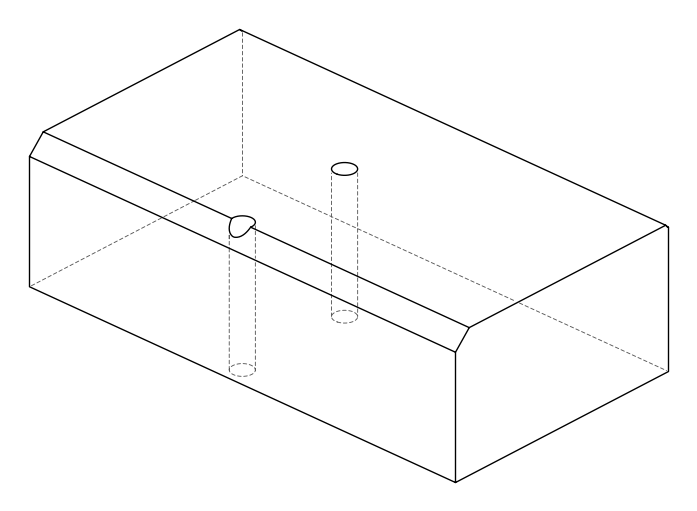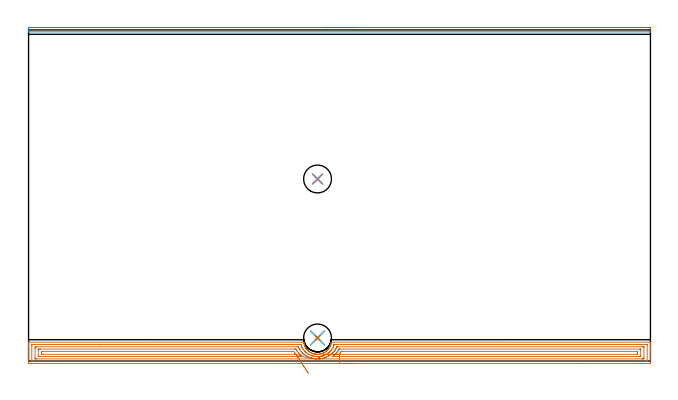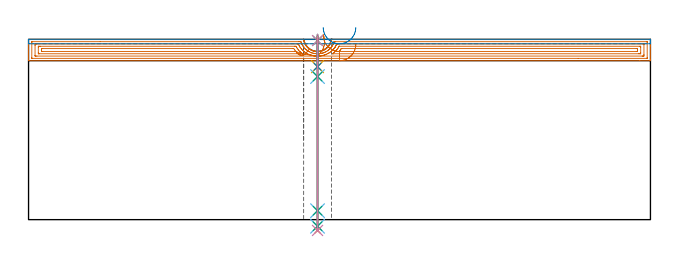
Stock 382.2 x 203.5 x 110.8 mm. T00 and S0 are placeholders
(PLAN: 10 operations, 7 tool changes, 21 min)
(1 AREA_MILL | FG_CHAMFER_SURFACE | UGT0205_001 | 15.54 min | 32798 mm3)
(2 AREA_MILL_1 | FG_CHAMFER_SURFACE_1 | UGT0205_001 | 3.21 min | 1380 mm3)
(3 SPOT_DRILL | STEP1HOLE | NXT0321_9005460120000 | 0.03 min | 13 mm3)
(4 SPOT_DRILL_1 | STEP1HOLE_1 | NXT0321_9005460120000 | 0.03 min | 7 mm3)
(5 DRILL_BLIND_HOLE_INTO_CENTER | STEP1HOLE | NXT0301_083 | 0.08 min | 1440 mm3)
(6 GUN_DRILL_THROUGH_HOLE | STEP1HOLE | UGT0307_008 | 0.56 min | 9024 mm3)
(7 DRILL_TO_ENLARGE_THROUGH_HOLE | STEP1HOLE | UGT0301_242 | 0.48 min | 14636 mm3)
(8 DRILL_BLIND_HOLE_INTO_CENTER_1 | STEP1HOLE_1 | NXT0301_083 | 0.08 min | 1510 mm3)
(9 GUN_DRILL_THROUGH_HOLE_1 | STEP1HOLE_1 | UGT0307_008 | 0.56 min | 9028 mm3)
(10 DRILL_TO_ENLARGE_THROUGH_HOLE_1 | STEP1HOLE_1 | UGT0301_242 | 0.48 min | 14861 mm3)
(TOOL UGT0205_001 | Chamfer Mill 20 x 3 x 45 deg. | D20 FL50 Z2)
(TOOL NXT0321_9005460120000 | NC Spot Drill, 142deg, 12mm, Carbide, Uncoated | D12 PA142 FL30 Z2)
(TOOL NXT0301_083 | Carbide Drill 11.2mm [860.1-1120-056A1-MM 2214] | D11.2 PA140 FL72 Z2)
(TOOL UGT0307_008 | Gun Drill 11 mm | D11 PA130 FL24 Z1)
(TOOL UGT0301_242 | Twist Drill 17.1 mm | D17.1 PA118 FL130 Z2)
(OP 1 AREA_MILL)
G17 G21 G94 G90
T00 M6
G54
G17 G0 G90 X201.1 Y-1.5 S1061 M3
G43 Z120.8 H0
Z107.7
G94 G1 X201.062 Z106.828 F250.
X200.948 Z105.963
X200.759 Z105.112
X200.497 Z104.28
X200.163 Z103.474
X199.76 Z102.7
X199.292 Z101.964
X198.76 Z101.272
X198.171 Z100.629
X197.528 Z100.04
X196.836 Z99.508
X196.1 Z99.04
X195.326 Z98.637
X194.52 Z98.303
X193.688 Z98.041
X192.836 Z97.852
X191.972 Z97.738
X191.1 Z97.7
X0.63
X0.142 Y-1.495 Z97.703
X0.01 Y-1.492 Z97.706
X0. Y-1.356 Z97.842
Y8.562 Z107.757
Y9.959 Z109.155
Y10.318 Z109.513
Y11.038 Z110.237
Y11.269 Z110.469
X0.002 Y11.437 Z110.63
X0.01 Y11.598 Z110.789
X0.183 Y11.6 Z110.8
X168.744
X169.109 Y11.594 Z110.792
X169.156 Y11.372 Z110.571
X169.191 Y11.197 Z110.397
X169.246 Y10.916 Z110.116
X169.352 Y10.478 Z109.678
X169.399 Y10.318 Z109.518
X169.479 Y10.044 Z109.242
X169.534 Y9.879 Z109.076
X169.56 Y9.802 Z109.
X169.639 Y9.59 Z108.789
X169.649 Y9.562 Z108.76
X169.703 Y9.44 Z108.636
X169.733 Y9.371 Z108.569
X169.82 Y9.17 Z108.369
X170.036 Y8.729 Z107.929
X170.276 Y8.298 Z107.495
X170.384 Y8.123 Z107.318
X170.406 Y8.088 Z107.284
X170.523 Y7.908 Z107.108
X170.543 Y7.879 Z107.078
X170.689 Y7.684 Z106.88
X170.831 Y7.492 Z106.691
X170.882 Y7.423 Z106.623
X171.152 Y7.097 Z106.294
X171.412 Y6.806 Z106.006
X171.437 Y6.778 Z105.978
X171.667 Y6.55 Z105.75
X171.933 Y6.309 Z105.509
X171.993 Y6.255 Z105.455
X172.331 Y5.974 Z105.172
X172.393 Y5.928 Z105.124
X172.526 Y5.828 Z105.027
X172.619 Y5.758 Z104.958
X172.729 Y5.678 Z104.876
X172.973 Y5.516 Z104.713
X173.224 Y5.361 Z104.559
X173.321 Y5.308 Z104.506
X173.668 Y5.12 Z104.316
X174.118 Y4.896 Z104.096
X174.329 Y4.804 Z104.003
X174.669 Y4.675 Z103.873
X174.697 Y4.666 Z103.863
X175.012 Y4.559 Z103.755
X175.245 Y4.492 Z103.689
X175.451 Y4.436 Z103.629
X175.457 Y4.434 Z103.628
X175.631 Y4.391 Z103.59
X175.713 Y4.373 Z103.571
X175.898 Y4.333 Z103.525
X175.906 Y4.331 Z103.523
X176.352 Y4.252 Z103.447
X176.575 Y4.225 Z103.421
X176.792 Y4.201 Z103.393
X176.799 Y4.2 Z103.392
X177.17 Y4.172 Z103.368
X177.413 Y4.155 Z103.35
X177.524 Y4.157 Z103.347
X177.631 Y4.159 Z103.346
X177.805 Y4.157 Z103.35
X178.141 Y4.172 Z103.371
X178.587 Y4.217 Z103.41
X178.988 Y4.272 Z103.47
X179.035 Y4.279 Z103.477
X179.481 Y4.367 Z103.564
X179.929 Y4.482 Z103.68
X180.375 Y4.622 Z103.82
X180.868 Y4.805 Z104.002
X180.932 Y4.833 Z104.031
X181.268 Y4.986 Z104.182
X181.719 Y5.218 Z104.416
X181.923 Y5.335 Z104.535
X182.162 Y5.474 Z104.674
X182.472 Y5.677 Z104.876
X182.698 Y5.842 Z105.042
X182.768 Y5.894 Z105.094
X183.056 Y6.124 Z105.321
X183.527 Y6.55 Z105.749
X183.776 Y6.806 Z106.003
X183.95 Y6.981 Z106.181
X184.17 Y7.245 Z106.445
X184.318 Y7.424 Z106.622
X184.589 Y7.789 Z106.988
X184.844 Y8.163 Z107.362
X184.925 Y8.297 Z107.496
X185.164 Y8.729 Z107.929
X185.288 Y8.982 Z108.182
X185.379 Y9.17 Z108.369
X185.492 Y9.44 Z108.639
X185.561 Y9.604 Z108.803
X185.724 Y10.044 Z109.243
X185.737 Y10.084 Z109.283
X185.803 Y10.318 Z109.517
X185.854 Y10.499 Z109.698
X185.952 Y10.917 Z110.116
X185.995 Y11.148 Z110.347
X186.028 Y11.323 Z110.522
X186.089 Y11.594 Z110.792
X186.182 Y11.6 Z110.8
X382.017
X382.19 Y11.598 Z110.789
X382.198 Y11.437 Z110.63
X382.2 Y11.269 Z110.469
Y11.038 Z110.237
Y10.318 Z109.513
Y9.081 Z108.277
Y7.684 Z106.88
Y-1.096 Z98.101
X382.197 Y-1.358 Z97.839
X382.19 Y-1.492 Z97.706
X382.054 Y-1.499 Z97.699
X381.57 Y-1.5 Z97.7
X375.618
X191.1
Y-0.086 Z99.114
X2.419 Y-0.085 Z99.115
X2.282 Y-0.084 Z99.116
X2.056 Y-0.079 Z99.121
X2.009 Y-0.077 Z99.123
X2.005 Y-0.044 Z99.156
X2.003 Y-0.009 Z99.191
X2. Y0.192 Z99.392
Y9.851 Z109.051
X2.002 Y9.988 Z109.188
X2.006 Y10.098 Z109.298
X2.01 Y10.169 Z109.369
X2.021 Y10.179 Z109.379
X2.04 Y10.18 Z109.38
X2.419 Y10.185 Z109.385
X44.034 Y10.186 Z109.386
X166.197
X166.956 Y10.185 Z109.385
X167.093 Y10.184 Z109.384
X167.358 Y10.179 Z109.379
X167.423 Y10.055 Z109.255
X167.52 Y9.765 Z108.965
X167.637 Y9.44 Z108.64
X167.85 Y8.895 Z108.095
X168.007 Y8.562 Z107.762
X168.148 Y8.27 Z107.47
X168.483 Y7.684 Z106.884
X168.744 Y7.275 Z106.475
X169.092 Y6.806 Z106.006
X169.639 Y6.155 Z105.355
X169.849 Y5.928 Z105.128
X170.197 Y5.595 Z104.795
X170.533 Y5.297 Z104.497
X170.828 Y5.05 Z104.25
X171.427 Y4.611 Z103.811
X171.696 Y4.435 Z103.635
X172.138 Y4.172 Z103.372
X172.321 Y4.07 Z103.27
X172.549 Y3.948 Z103.148
X173.216 Y3.636 Z102.836
X173.568 Y3.495 Z102.695
X174.109 Y3.295 Z102.495
X174.111 Y3.294 Z102.494
X174.805 Y3.101 Z102.301
X175.004 Y3.054 Z102.254
X175.322 Y2.981 Z102.181
X175.898 Y2.879 Z102.079
X176.382 Y2.819 Z102.019
X176.792 Y2.783 Z101.983
X177.351 Y2.746 Z101.946
X177.687
X178.225 Y2.765 Z101.965
X178.581 Y2.794 Z101.994
X179.041 Y2.843 Z102.043
X179.475 Y2.905 Z102.105
X179.806 Y2.969 Z102.169
X180.369 Y3.097 Z102.297
X180.528 Y3.138 Z102.338
X181.072 Y3.294 Z102.494
X181.237 Y3.346 Z102.546
X181.264 Y3.356 Z102.556
X181.862 Y3.584 Z102.784
X182.158 Y3.716 Z102.916
X182.472 Y3.863 Z103.063
X183.07 Y4.172 Z103.372
X183.609 Y4.503 Z103.703
X183.946 Y4.73 Z103.93
X184.133 Y4.867 Z104.067
X184.372 Y5.05 Z104.25
X184.627 Y5.259 Z104.459
X184.84 Y5.446 Z104.646
X185.092 Y5.681 Z104.881
X185.342 Y5.928 Z105.128
X185.533 Y6.126 Z105.326
X185.735 Y6.345 Z105.545
X185.945 Y6.6 Z105.8
X186.107 Y6.806 Z106.006
X186.327 Y7.102 Z106.302
X186.629 Y7.528 Z106.728
X186.69 Y7.624 Z106.824
X186.725 Y7.684 Z106.884
X187.004 Y8.194 Z107.394
X187.188 Y8.562 Z107.762
X187.294 Y8.787 Z107.987
X187.523 Y9.321 Z108.521
X187.555 Y9.408 Z108.608
X187.566 Y9.44 Z108.64
X187.685 Y9.796 Z108.996
X187.774 Y10.072 Z109.272
X187.798 Y10.14 Z109.34
X187.812 Y10.175 Z109.375
X187.849 Y10.179 Z109.379
X188.038 Y10.182 Z109.382
X188.417 Y10.185 Z109.385
X188.552 Y10.186 Z109.386
X379.781 Y10.185 Z109.385
X379.918 Y10.184 Z109.384
X380.144 Y10.179 Z109.379
X380.191 Y10.176 Z109.376
X380.195 Y10.144 Z109.344
X380.197 Y10.109 Z109.309
X380.2 Y9.908 Z109.108
Y0.249 Z99.449
X380.198 Y0.112 Z99.312
X380.194 Y0.002 Z99.202
X380.19 Y-0.069 Z99.131
X380.179 Y-0.079 Z99.121
X380.16 Y-0.08 Z99.12
X379.781 Y-0.085 Z99.115
X337.809 Y-0.086 Z99.114
X191.1
Y1.328 Z100.528
X177.9 Y1.329 Z100.529
X177.903
X178.581 Y1.369 Z100.569
X178.742 Y1.38 Z100.58
X178.922 Y1.397 Z100.597
X179.475 Y1.458 Z100.658
X179.547 Y1.467 Z100.667
X180.017 Y1.538 Z100.738
X180.311 Y1.595 Z100.795
X180.369 Y1.607 Z100.807
X181.034 Y1.763 Z100.963
X181.264 Y1.823 Z101.023
X181.727 Y1.961 Z101.161
X182.158 Y2.097 Z101.297
X182.394 Y2.184 Z101.384
X183.008 Y2.416 Z101.616
X183.039 Y2.429 Z101.629
X183.052 Y2.435 Z101.635
X183.641 Y2.716 Z101.916
X183.946 Y2.874 Z102.074
X184.222 Y3.023 Z102.223
X184.697 Y3.294 Z102.494
X184.786 Y3.347 Z102.547
X184.84 Y3.382 Z102.582
X185.319 Y3.702 Z102.902
X185.735 Y4.004 Z103.204
X185.83 Y4.078 Z103.278
X185.946 Y4.172 Z103.372
X186.31 Y4.485 Z103.685
X186.629 Y4.769 Z103.969
X186.774 Y4.908 Z104.108
X186.916 Y5.05 Z104.25
X187.211 Y5.357 Z104.557
X187.523 Y5.702 Z104.902
X187.627 Y5.826 Z105.026
X187.707 Y5.928 Z105.128
X188.011 Y6.327 Z105.527
X188.357 Y6.806 Z106.006
X188.382 Y6.841 Z106.041
X188.417 Y6.894 Z106.094
X188.709 Y7.397 Z106.597
X188.87 Y7.684 Z106.884
X189.015 Y7.975 Z107.175
X189.294 Y8.562 Z107.762
X189.299 Y8.574 Z107.774
X189.385 Y8.757 Z107.957
X189.4 Y8.765 Z107.965
X189.482 Y8.767 Z107.967
X189.652 Y8.77 Z107.97
X189.993 Y8.771 Z107.971
X190.206
X377.099
X377.783 Y8.769 Z107.969
X377.993 Y8.765 Z107.965
X378.19 Y8.759 Z107.959
X378.195 Y8.562 Z107.762
X378.199 Y8.36 Z107.56
X378.2 Y2.213 Z101.413
X378.195 Y1.538 Z100.738
X378.193 Y1.341 Z100.541
X377.993 Y1.335 Z100.535
X377.311 Y1.33 Z100.53
X377.099 Y1.329 Z100.529
X191.1 Y1.328 Z100.528
Y2.743 Z101.943
X187.523
X187.19
X187.011 Y2.745 Z101.945
X186.9 Y2.747 Z101.947
X186.835 Y2.749 Z101.949
X186.865 Y2.779 Z101.979
X186.931 Y2.834 Z102.034
X187.023 Y2.907 Z102.107
X187.523 Y3.294 Z102.494
X187.992 Y3.711 Z102.911
X188.417 Y4.097 Z103.297
X188.455 Y4.134 Z103.334
X188.492 Y4.172 Z103.372
X188.889 Y4.587 Z103.787
X189.304 Y5.05 Z104.25
X189.312 Y5.058 Z104.258
X189.692 Y5.554 Z104.754
X189.97 Y5.928 Z105.128
X190.067 Y6.064 Z105.264
X190.206 Y6.265 Z105.465
X190.412 Y6.603 Z105.803
X190.531 Y6.806 Z106.006
X190.736 Y7.164 Z106.364
X190.835 Y7.336 Z106.536
X190.845 Y7.349 Z106.549
X190.856 Y7.352 Z106.552
X190.89 Y7.355 Z106.555
X190.96 Y7.357 Z106.557
X191.1
X375.644
X376.05 Y7.353 Z106.553
X376.124 Y7.35 Z106.55
X376.19 Y7.344 Z106.544
X376.193 Y7.242 Z106.442
X376.2 Y6.81 Z106.01
Y3.298 Z102.498
X376.193 Y2.857 Z102.057
X376.19 Y2.755 Z101.955
X376.058 Y2.75 Z101.95
X375.869 Y2.746 Z101.946
X375.31 Y2.743 Z101.943
X374.977
X191.1
X191.115 Y4.158 Z103.358
X191.1
X190.9 Y4.172 Z103.372
X190.987 Y4.282 Z103.482
X191.1 Y4.424 Z103.624
X191.375 Y4.78 Z103.98
X191.579 Y5.05 Z104.25
X191.752 Y5.288 Z104.488
X191.994 Y5.63 Z104.83
X192.114 Y5.81 Z105.01
X192.194 Y5.928 Z105.128
X192.873 Y5.943 Z105.143
X192.888
X373.522
X374.19 Y5.928 Z105.128
X374.199 Y5.263 Z104.463
Y5.05 Z104.25
X374.196 Y4.388 Z103.588
X374.19 Y4.172 Z103.372
X373.537 Y4.157 Z103.357
X373.522
X191.115 Y4.158 Z103.358
X190.243 Z103.396
X189.378 Y4.159 Z103.511
X188.527 Y4.16 Z103.7
X187.695 Z103.963
X186.889 Y4.161 Z104.298
X186.116 Y4.162 Z104.701
X185.38 Z105.171
X184.689 Y4.163 Z105.702
X184.046 Z106.292
X183.457 Y4.164 Z106.936
X182.927 Z107.628
X182.458 Y4.165 Z108.365
X182.056 Z109.139
X181.723 Z109.945
X181.461 Z110.777
X181.273 Y4.166 Z111.629
X181.16 Z112.494
X181.123 Z113.366
G0 X181.02 Y3.578 Z113.913
G1 X181.325 Y3.749 Z113.113
X181.567 Y3.886 Z112.287
X181.746 Y3.986 Z111.439
X181.86 Y4.05 Z110.576
X181.907 Y4.076 Z109.705
X181.889 Y4.066 Z108.833
X181.804 Y4.018 Z107.966
X181.653 Y3.934 Z107.111
X181.438 Y3.813 Z106.274
X181.161 Y3.657 Z105.462
X180.822 Y3.467 Z104.681
X180.426 Y3.244 Z103.936
X179.974 Y2.991 Z103.234
X179.471 Y2.708 Z102.58
X178.92 Y2.399 Z101.978
X178.326 Y2.065 Z101.434
X177.692 Y1.709 Z100.952
X177.024 Y1.334 Z100.534
X177.018 Y1.331 Z100.531
X177.005 Y1.329 Z100.529
X5.101
X4.417 Y1.331 Z100.531
X4.207 Y1.335 Z100.535
X4.01 Y1.341 Z100.541
X4.005 Y1.538 Z100.738
X4.001 Y1.74 Z100.94
X4. Y7.887 Z107.087
X4.005 Y8.562 Z107.762
X4.007 Y8.759 Z107.959
X4.207 Y8.764 Z107.964
X4.889 Y8.77 Z107.97
X5.101 Y8.771 Z107.971
X165.167
X165.381 Y8.769 Z107.969
X165.8 Y8.765 Z107.965
X165.896 Y8.562 Z107.762
X166.062 Y8.211 Z107.411
X166.333 Y7.684 Z106.884
X166.646 Y7.111 Z106.311
X166.843 Y6.806 Z106.006
X166.956 Y6.638 Z105.838
X167.503 Y5.928 Z105.128
X167.85 Y5.515 Z104.715
X168.28 Y5.05 Z104.25
X168.744 Y4.614 Z103.814
X169.258 Y4.172 Z103.372
X169.639 Y3.884 Z103.084
X169.985 Y3.632 Z102.832
X170.497 Y3.294 Z102.494
X170.533 Y3.271 Z102.471
X170.59 Y3.237 Z102.437
X171.427 Y2.783 Z101.983
X172.195 Y2.416 Z101.616
X172.321 Y2.362 Z101.562
X172.414 Y2.325 Z101.525
X173.216 Y2.037 Z101.237
X173.773 Y1.868 Z101.068
X174.11 Y1.775 Z100.975
X174.959 Y1.582 Z100.782
X175.004 Y1.573 Z100.773
X175.204 Y1.538 Z100.738
X175.898 Y1.44 Z100.64
X176.013 Y1.425 Z100.625
X176.192 Y1.408 Z100.608
X176.792 Y1.358 Z100.558
X176.992 Y1.342 Z100.542
X177.016 Y1.338 Z100.538
X177.024 Y1.334 Z100.534
X168.373 Y2.756 Z101.956
X168.291 Y2.75 Z101.95
X168.197 Y2.747 Z101.947
X167.85 Y2.744 Z101.944
X167.517 Y2.743 Z101.943
X166.956
X6.556
X6.15 Y2.747 Z101.947
X6.076 Y2.75 Z101.95
X6.01 Y2.756 Z101.956
X6.007 Y2.858 Z102.058
X6. Y3.29 Z102.49
Y6.802 Z106.002
X6.007 Y7.243 Z106.443
X6.01 Y7.345 Z106.545
X6.142 Y7.35 Z106.55
X6.332 Y7.354 Z106.554
X6.89 Y7.357 Z106.557
X7.223
X163.379
X163.713 Y7.356 Z106.556
X164.273 Y7.352 Z106.552
X164.347 Y7.35 Z106.55
X164.855 Y6.493 Z105.693
X165.167 Y5.998 Z105.198
X165.219 Y5.928 Z105.128
X165.368 Y5.731 Z104.931
X165.914 Y5.05 Z104.25
X166.062 Y4.872 Z104.072
X166.712 Y4.172 Z103.372
X166.956 Y3.943 Z103.143
X167.69 Y3.294 Z102.494
X167.85 Y3.163 Z102.363
X168.373 Y2.756 Z101.956
X164.303 Y4.172 Z103.372
X164.283 Y4.163 Z103.363
X164.273 Y4.161 Z103.361
X163.394 Y4.157 Z103.357
X8.678
X8.01 Y4.172 Z103.372
X8.001 Y4.837 Z104.037
Y5.05 Z104.25
X8.004 Y5.712 Z104.912
X8.01 Y5.928 Z105.128
X8.663 Y5.943 Z105.143
X8.678
X162.485
X162.999 Y5.928 Z105.128
X163.379 Y5.373 Z104.573
X163.626 Y5.05 Z104.25
X164.273 Y4.218 Z103.418
X164.303 Y4.172 Z103.372
X164.683 Y3.592 Z102.842
X165.087 Y2.976 Z102.374
X165.511 Y2.329 Z101.973
X165.953 Y1.654 Z101.64
X166.41 Y0.958 Z101.379
X166.877 Y0.245 Z101.192
X167.351 Y-0.478 Z101.079
X167.829 Y-1.207 Z101.043
X168.307 Y-1.936 Z101.082
X168.781 Y-2.659 Z101.197
X169.247 Y-3.371 Z101.388
X169.703 Y-4.067 Z101.651
X170.145 Y-4.741 Z101.986
X170.568 Y-5.387 Z102.39
X170.971 Y-6.002 Z102.86
X171.35 Y-6.58 Z103.393
X171.702 Y-7.117 Z103.983
X172.025 Y-7.609 Z104.627
G0 Z120.8
M5
M2
(OP 2 AREA_MILL_1)
G17 G21 G94 G90
T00 M6
G54
G17 G0 G90 X181.1 Y205. S1061 M3
G43 Z120.8 H0
Z118.1
G94 G1 X181.138 Z117.228 F250.
X181.252 Z116.363
X181.441 Z115.512
X181.703 Z114.68
X182.037 Z113.874
X182.44 Z113.1
X182.908 Z112.364
X183.44 Z111.672
X184.029 Z111.029
X184.672 Z110.44
X185.364 Z109.908
X186.1 Z109.44
X186.874 Z109.037
X187.68 Z108.703
X188.512 Z108.441
X189.363 Z108.252
X190.228 Z108.138
X191.1 Z108.1
X381.78 Y204.999 Z108.101
X382.197 Y204.991 Z108.105
X382.2 Y204.894 Z108.203
Y203.65 Z109.445
Y202.927 Z110.173
Y202.683 Z110.417
Y202.311 Z110.78
X382.191 Y202.303 Z110.788
X382.017 Y202.3 Z110.8
X0.183
X0.009 Y202.303 Z110.788
X0. Y202.311 Z110.78
Y202.683 Z110.417
Y202.927 Z110.173
Y203.65 Z109.445
Y204.894 Z108.203
X0.003 Y204.991 Z108.105
X0.42 Y205. Z108.1
X191.1
X191.972 Z108.138
X192.836 Z108.252
X193.688 Z108.441
X194.52 Z108.703
X195.326 Z109.037
X196.1 Z109.44
X196.836 Z109.908
X197.528 Z110.44
X198.171 Z111.029
X198.76 Z111.672
X199.291 Z112.364
X199.76 Z113.1
X200.163 Z113.874
X200.497 Z114.68
X200.759 Z115.512
X200.948 Z116.363
X201.062 Z117.228
X201.1 Z118.1
G0 Z120.8
M5
M2
(OP 3 SPOT_DRILL)
G17 G21 G94 G90
T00 M6
G54
G17 G0 G90 X177.6 Y14.2 S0 M3
G43 Z120.8 H0
G94 G81 G98 Z110.064 F250. R113.8
G80
M5
M2
(OP 4 SPOT_DRILL_1)
G17 G21 G94 G90
T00 M6
G54
G17 G0 G90 X177.6 Y111.9 S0 M3
G43 Z120.8 H0
G94 G81 G98 Z110.064 F250. R113.8
G80
M5
M2
(OP 5 DRILL_BLIND_HOLE_INTO_CENTER)
G17 G21 G94 G90
T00 M6
G54
G17 G0 G90 X177.6 Y14.2 S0 M3
G43 Z120.8 H1
G94 G81 G98 Z94. F250. R112.8
G80
M5
M2
(OP 6 GUN_DRILL_THROUGH_HOLE)
G17 G21 G94 G90
T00 M6
G54
G17 G0 G90 X177.6 Y14.2 M8
G43 Z120.8 H0
Z106.903
S716 M3
G94 G1 Z87.937 F125. M26
G4 X.084
Z5.5 F250.
G4 X.084
Z-4.065 F125.
G4 X.084
M5
M9
G0 Z106.903
Z120.8
M2
(OP 7 DRILL_TO_ENLARGE_THROUGH_HOLE)
G17 G21 G94 G90
T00 M6
G54
G17 G0 G90 X177.6 Y14.2 S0 M3
G43 Z120.8 H0
G94 G73 G98 Z-6.637 F250. Q16.777 R112.8
G80
M5
M2
(OP 8 DRILL_BLIND_HOLE_INTO_CENTER_1)
G17 G21 G94 G90
T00 M6
G54
G17 G0 G90 X177.6 Y111.9 S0 M3
G43 Z120.8 H1
G94 G81 G98 Z94. F250. R112.8
G80
M5
M2
(OP 9 GUN_DRILL_THROUGH_HOLE_1)
G17 G21 G94 G90
T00 M6
G54
G17 G0 G90 X177.6 Y111.9 M8
G43 Z120.8 H0
Z106.903
S716 M3
G94 G1 Z87.937 F125. M26
G4 X.084
Z5.5 F250.
G4 X.084
Z-4.065 F125.
G4 X.084
M5
M9
G0 Z106.903
Z120.8
M2
(OP 10 DRILL_TO_ENLARGE_THROUGH_HOLE_1)
G17 G21 G94 G90
T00 M6
G54
G17 G0 G90 X177.6 Y111.9 S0 M3
G43 Z120.8 H0
G94 G73 G98 Z-6.637 F250. Q16.777 R112.8
G80
M5
M2
